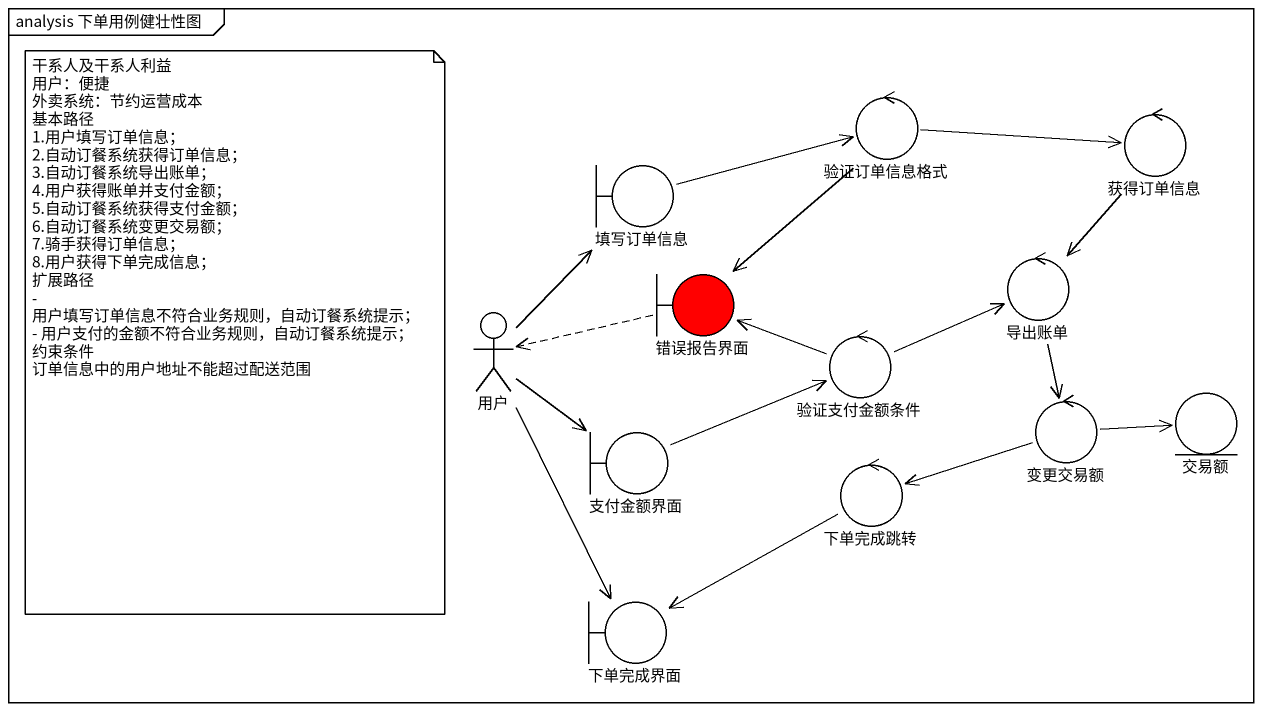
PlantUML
@startuml
mainframe analysis 下单用例健壮性图
control 验证订单信息格式
control 获得订单信息
boundary 填写订单信息
actor 用户
boundary 错误报告界面 #FF0000
control 导出账单
control 验证支付金额条件
boundary 支付金额界面
control 变更交易额
entity 交易额
control 下单完成跳转
boundary 下单完成界面
验证订单信息格式 -right-> 获得订单信息
验证订单信息格式 --> 错误报告界面
获得订单信息 --> 导出账单
填写订单信息 -right-> 验证订单信息格式
用户 -up-> 填写订单信息
用户 --> 支付金额界面
用户 --> 下单完成界面
错误报告界面 .left.> 用户
导出账单 --> 变更交易额
验证支付金额条件 -left-> 错误报告界面
验证支付金额条件 -right-> 导出账单
支付金额界面 -right-> 验证支付金额条件
变更交易额 -right-> 交易额
变更交易额 -left-> 下单完成跳转
下单完成跳转 -left-> 下单完成界面
note as N1
  干系人及干系人利益
  用户：便捷
  外卖系统：节约运营成本
  基本路径
  1.用户填写订单信息；
  2.自动订餐系统获得订单信息；
  3.自动订餐系统导出账单；
  4.用户获得账单并支付金额；
  5.自动订餐系统获得支付金额；
  6.自动订餐系统变更交易额；
  7.骑手获得订单信息；
  8.用户获得下单完成信息；
  扩展路径
  - 用户填写订单信息不符合业务规则，自动订餐系统提示；
  - 用户支付的金额不符合业务规则，自动订餐系统提示；
  约束条件
  订单信息中的用户地址不能超过配送范围
end note
@enduml
